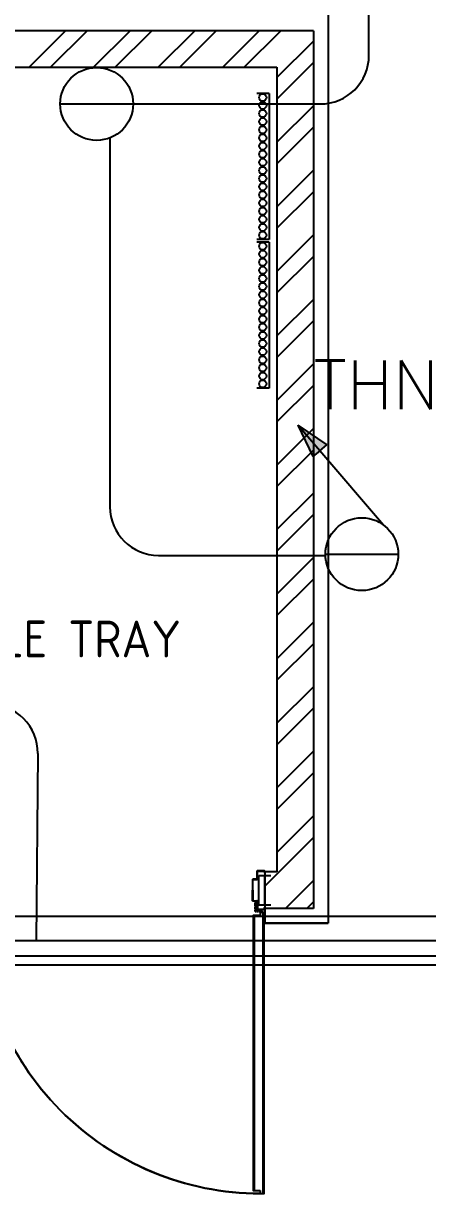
# Model space of a CAD drawing. Header units: inches. Extents: x 567429 to 582707, y 126347 to 133675.
# Drawn here: x 576164.4 to 576330.4, y 130954.2 to 131434.8 of the extents above; entities that cross this region are included whole.
import ezdxf
from ezdxf.enums import TextEntityAlignment as Align

# ---------------------------------------------------------------- set-up
doc = ezdxf.new("R2010")
doc.units = ezdxf.units.IN
doc.header["$MEASUREMENT"] = 0
doc.linetypes.add('DASHED', pattern=[0.75, 0.5, -0.25])
doc.linetypes.add('HIDDEN', pattern=[0.375, 0.25, -0.125])
for name, color, linetype in [('1', 15, 'Continuous'), ('2', 1, 'Continuous'), ('COMPUTER WIRE', 4, 'Continuous'), ('Door', 1, 'Continuous'), ('ELECT', 3, 'Continuous'), ('FIRE WIRE', 4, 'Continuous'), ('hatch lika', 1, 'Continuous'), ('L.C C.T', 5, 'Continuous'), ('SOCKET', 3, 'Continuous'), ('SOCKET WIRE', 4, 'Continuous'), ('TEL', 3, 'Continuous'), ('wall', 4, 'Continuous'), ('wall kanaf', 4, 'Continuous'), ('wall lika', 1, 'Continuous'), ('win', 1, 'Continuous')]:
    doc.layers.add(name, color=color, linetype=linetype)
doc.styles.add('2floorplan$0$style1', font='romans.shx', dxfattribs={"height": 40})
doc.styles.add('ISOCP', font='isocp.shx')

# ---------------------------------------------------------------- blocks, each defined once
blk = doc.blocks.new('D-125')
at = {"layer": 'Door', "ltscale": 8}
for p, q in [((-6.82, 10.41), (-6.82, 123.41)), ((-3.12, 124.61), (-3.12, 9.21))]:
    blk.add_line(p, q, dxfattribs=at)
at = {"layer": 'Door', "color": 15, "linetype": 'DASHED'}
for p, q in [((-6.48, 8.69), (-6.48, 4.5)), ((-6.48, 8.69), (-4.47, 8.69)), ((-5.99, 8.36), (-5.99, 4.48)), ((-5.99, 8.36), (-4.47, 8.36))]:
    blk.add_line(p, q, dxfattribs=at)
at = {"layer": 'Door', "color": 15}
for p, q in [((-4.83, 8.52), (-3.37, 8.52)), ((-4.1, 7.79), (-4.1, 9.25))]:
    blk.add_line(p, q, dxfattribs=at)
at = {"layer": 'Door', "ltscale": 8}
blk.add_lwpolyline([(-4.32, 123.41), (-4.32, 124.61), (-2.72, 124.61), (-2.72, 9.21), (-4.32, 9.21), (-4.32, 10.41), (-7.22, 10.41), (-7.22, 123.41)], close=True, dxfattribs=at)
at = {"layer": 'Door'}
for points in [[(-117.67, 0), (-117.67, 4.24, 0.414214), (-117.76, 4.33), (-119.21, 4.33, -0.414214), (-119.47, 4.59), (-119.47, 7.74, 0.414214), (-119.56, 7.83), (-122.24, 7.83, 0.414214), (-122.33, 7.74), (-122.33, 7.15), (-122.5, 7.15), (-122.5, 7.74, -0.414214), (-122.24, 8), (-119.56, 8, -0.414214), (-119.3, 7.74), (-119.3, 4.59, 0.414214), (-119.21, 4.5), (-117.76, 4.5, -0.414214), (-117.5, 4.24), (-117.5, 0)], [(-7.33, 0), (-7.33, 4.24, -0.414214), (-7.24, 4.33), (-5.79, 4.33, 0.414214), (-5.53, 4.59), (-5.53, 7.74, -0.414214), (-5.44, 7.83), (-2.76, 7.83, -0.414214), (-2.67, 7.74), (-2.67, 7.15), (-2.5, 7.15), (-2.5, 7.74, 0.414214), (-2.76, 8), (-5.44, 8, 0.414214), (-5.7, 7.74), (-5.7, 4.59, -0.414214), (-5.79, 4.5), (-7.24, 4.5, 0.414214), (-7.5, 4.24), (-7.5, 0)], [(-117.67, 0), (-117.67, -4.24, -0.414214), (-117.76, -4.33), (-119.21, -4.33, 0.414214), (-119.47, -4.59), (-119.47, -7.74, -0.414214), (-119.56, -7.83), (-122.24, -7.83, -0.414214), (-122.33, -7.74), (-122.33, -7.15), (-122.5, -7.15), (-122.5, -7.74, 0.414214), (-122.24, -8), (-119.56, -8, 0.414214), (-119.3, -7.74), (-119.3, -4.59, -0.414214), (-119.21, -4.5), (-117.76, -4.5, 0.414214), (-117.5, -4.24), (-117.5, 0)], [(-7.33, 0), (-7.33, -4.24, 0.414214), (-7.24, -4.33), (-5.79, -4.33, -0.414214), (-5.53, -4.59), (-5.53, -7.74, 0.414214), (-5.44, -7.83), (-2.76, -7.83, 0.414214), (-2.67, -7.74), (-2.67, -7.15), (-2.5, -7.15), (-2.5, -7.74, -0.414214), (-2.76, -8), (-5.44, -8, -0.414214), (-5.7, -7.74), (-5.7, -4.59, 0.414214), (-5.79, -4.5), (-7.24, -4.5, -0.414214), (-7.5, -4.24), (-7.5, 0)]]:
    blk.add_lwpolyline(points, format="xyb", dxfattribs=at)
at = {"layer": 'Door', "linetype": 'Continuous', "ltscale": 100}
blk.add_circle((-4.1, 8.52), 0.4, dxfattribs=at)
at = {"layer": 'Door'}
blk.add_circle((-4.1, 8.52), 0.281, dxfattribs=at)
at = {"layer": 'Door', "linetype": 'Continuous', "ltscale": 100}
blk.add_arc((-4.1, 8.52), 116.1, 90.1071, 180.2553, dxfattribs=at)
at = {"layer": 'wall', "color": 21}
for p, q in [((-120, 6), (-125, 6)), ((-5, 6), (0, 6)), ((-120, -6), (-125, -6)), ((-5, -6), (0, -6))]:
    blk.add_line(p, q, dxfattribs=at)
at = {"layer": 'wall', "color": 21, "linetype": 'Continuous', "ltscale": 100}
for p, q in [((-120, 6), (-120, -6)), ((-5, 6), (-5, -6))]:
    blk.add_line(p, q, dxfattribs=at)
blk = doc.blocks.new('A$C3D6C2CD6')
at = {"layer": 'L.C C.T', "color": 2}
for p, q in [((0, 5), (60, 5)), ((0, 5), (0, 0)), ((60, 5), (60, 0)), ((61.05, 5), (121.05, 5)), ((61.05, 5), (61.05, 0)), ((121.05, 5), (121.05, 0))]:
    blk.add_line(p, q, dxfattribs=at)
at = {"layer": 'L.C C.T', "ltscale": 20}
for centre in [(1.69, 2.41), (4.91, 2.41), (8.25, 2.41), (11.59, 2.41), (14.94, 2.41), (18.28, 2.41), (21.62, 2.41), (24.96, 2.41), (28.3, 2.41), (31.64, 2.41), (34.98, 2.41), (38.32, 2.41), (41.66, 2.41), (45, 2.41), (48.35, 2.41), (51.69, 2.41), (55.03, 2.41), (58.25, 2.41), (62.74, 2.41), (65.97, 2.41), (69.31, 2.41), (72.65, 2.41), (75.99, 2.41), (79.33, 2.41), (82.67, 2.41), (86.01, 2.41), (89.35, 2.41), (92.69, 2.41), (96.03, 2.41), (99.38, 2.41), (102.72, 2.41), (106.06, 2.41), (109.4, 2.41), (112.74, 2.41), (116.08, 2.41), (119.31, 2.41)]:
    blk.add_circle(centre, 1.5, dxfattribs=at)
blk = doc.blocks.new('soc1 to')
at = {"layer": 'SOCKET', "color": 3}
blk.add_line((-12.31, 0), (12.31, 0), dxfattribs=at)
blk.add_circle((0, 0), 12.31, dxfattribs=at)
blk = doc.blocks.new('FELESH')
at = {"layer": 'ELECT', "ltscale": 5}
for points in [[(5.31, 6.5), (3.03, 7.97), (-0.07, -1.84)], [(5.31, 6.5), (3.03, 7.97), (-0.07, -1.84)], [(5.31, 6.5), (7.58, 5.03), (-0.07, -1.84)], [(5.31, 6.5), (7.58, 5.03), (-0.07, -1.84)]]:
    blk.add_hatch(color=4, dxfattribs=at).paths.add_polyline_path(points)
at = {"layer": 'ELECT', "color": 4, "ltscale": 5}
for p, q in [((20.97, 30.75), (5.31, 6.5)), ((5.31, 6.5), (-0.07, -1.84))]:
    blk.add_line(p, q, dxfattribs=at)
at = {"layer": 'ELECT', "color": 4}
for p, q in [((-0.07, -1.84), (3.03, 7.97)), ((5.31, 6.5), (3.03, 7.97)), ((-0.07, -1.84), (7.58, 5.03)), ((-0.07, -1.84), (7.58, 5.03)), ((5.31, 6.5), (7.58, 5.03))]:
    blk.add_line(p, q, dxfattribs=at)

msp = doc.modelspace()

# ---------------------------------------------------------------- linework, layer by layer
at = {"layer": '1', "color": 15, "linetype": 'HIDDEN', "ltscale": 50}
for radius, start, end in [(1648.48, 41.98529, 165.42865), (1617.48, 42.98137, 165.14301)]:
    msp.add_arc((575369.74, 130781.06), radius, start, end, dxfattribs=at)
at = {"layer": '2', "color": 15, "ltscale": 2}
for radius, start, end in [(2388.47, 54.09539, 170.02691), (2347.47, 53.77242, 169.8509)]:
    msp.add_arc((575367.99, 130779.14), radius, start, end, dxfattribs=at)
at = {"layer": '2', "color": 15}
for radius, start, end in [(1653.47, 41.82957, 165.47375), (1612.48, 43.14716, 165.09588)]:
    msp.add_arc((575369.74, 130781.06), radius, start, end, dxfattribs=at)
at = {"layer": 'COMPUTER WIRE'}
msp.add_line((576170.28, 131134.99), (576169.58, 131058.04), dxfattribs=at)
msp.add_arc((576150.28, 131135.17, 0), 20, 359.4832, 90, dxfattribs=at)
at = {"layer": 'Door', "color": 15}
for p, q in [((576258.49, 131083.03), (576258.49, 131078.79)), ((576258.66, 131078.79), (576258.66, 131083.03)), ((576260.2, 131083.29), (576258.74, 131083.29)), ((576258.74, 131083.12), (576260.2, 131083.12)), ((576260.29, 131086.53), (576260.29, 131083.37)), ((576260.46, 131083.37), (576260.46, 131086.53)), ((576263.23, 131086.79), (576260.54, 131086.79)), ((576260.54, 131086.62), (576263.23, 131086.62)), ((576263.32, 131086.53), (576263.32, 131085.93)), ((576263.32, 131085.93), (576263.49, 131085.93)), ((576263.49, 131085.93), (576263.49, 131086.53)), ((576258.49, 131074.55), (576258.49, 131078.79)), ((576258.66, 131078.79), (576258.66, 131074.55)), ((576258.74, 131074.46), (576260.2, 131074.46)), ((576260.2, 131074.29), (576258.74, 131074.29)), ((576260.29, 131071.05), (576260.29, 131074.2)), ((576260.46, 131074.2), (576260.46, 131071.05)), ((576260.54, 131070.96), (576263.23, 131070.96)), ((576263.23, 131070.79), (576260.54, 131070.79)), ((576261.15, 131070.27), (576262.61, 131070.27)), ((576261.88, 131071), (576261.88, 131069.54)), ((576263.32, 131071.05), (576263.32, 131071.64)), ((576263.32, 131071.64), (576263.49, 131071.64)), ((576263.49, 131071.64), (576263.49, 131071.05))]:
    msp.add_line(p, q, dxfattribs=at)
at = {"layer": 'Door', "color": 15, "ltscale": 8}
for p, q in [((576263.49, 131072.79), (576263.49, 131084.79)), ((576261.67, 131068.38), (576258.77, 131068.38)), ((576258.77, 131068.38), (576258.77, 130955.38)), ((576259.17, 131068.38), (576259.17, 130955.38)), ((576263.27, 131069.58), (576261.67, 131069.58)), ((576261.67, 131069.58), (576261.67, 131068.38)), ((576262.87, 130954.18), (576262.87, 131069.58)), ((576263.27, 130954.18), (576263.27, 131069.58)), ((576258.77, 130955.38), (576261.67, 130955.38)), ((576261.67, 130955.38), (576261.67, 130954.18)), ((576261.67, 130954.18), (576263.27, 130954.18))]:
    msp.add_line(p, q, dxfattribs=at)
at = {"layer": 'Door', "color": 15, "linetype": 'DASHED'}
for p, q in [((576259.51, 131070.1), (576259.51, 131074.29)), ((576260, 131070.43), (576260, 131074.31)), ((576259.51, 131070.1), (576261.52, 131070.1)), ((576260, 131070.43), (576261.52, 131070.43))]:
    msp.add_line(p, q, dxfattribs=at)
at = {"layer": 'Door', "color": 15, "linetype": 'Continuous', "ltscale": 100}
msp.add_circle((576261.88, 131070.27), 0.4, dxfattribs=at)
at = {"layer": 'Door', "color": 15}
msp.add_circle((576261.88, 131070.27), 0.281, dxfattribs=at)
for centre, radius, start, end in [((576258.74, 131083.03), 0.256, 90, 180), ((576258.74, 131083.03), 0.0855, 90, 180), ((576260.2, 131083.37), 0.257, 270, 0), ((576260.2, 131083.37), 0.0855, 270, 0), ((576260.54, 131086.53), 0.257, 90, 180), ((576260.54, 131086.53), 0.0855, 90, 180), ((576263.23, 131086.53), 0.256, 0, 90), ((576263.23, 131086.53), 0.0855, 0, 90), ((576258.74, 131074.55), 0.257, 180, 270), ((576258.74, 131074.55), 0.0855, 180, 270), ((576260.2, 131074.2), 0.256, 0, 90), ((576260.2, 131074.2), 0.0855, 360, 90), ((576260.54, 131071.05), 0.257, 180, 270), ((576260.54, 131071.05), 0.0855, 180, 270), ((576263.23, 131071.05), 0.0855, 270, 360), ((576263.23, 131071.05), 0.256, 270, 0)]:
    msp.add_arc(centre, radius, start, end, dxfattribs=at)
at = {"layer": 'Door', "color": 15, "linetype": 'Continuous', "ltscale": 100}
msp.add_arc((576261.88, 131070.27), 116.1, 179.7447, 269.8929, dxfattribs=at)
at = {"layer": 'FIRE WIRE'}
msp.add_line((576108.33, 131051.83), (576617.11, 131051.83), dxfattribs=at)
at = {"layer": 'hatch lika', "color": 15}
for p, q in [((576166.7, 131416.79), (576181.7, 131431.79)), ((576175.54, 131416.79), (576190.54, 131431.79)), ((576193.22, 131416.79), (576208.22, 131431.79)), ((576202.06, 131416.79), (576217.06, 131431.79)), ((576219.73, 131416.79), (576234.73, 131431.79)), ((576228.57, 131416.79), (576243.57, 131431.79)), ((576246.25, 131416.79), (576261.25, 131431.79)), ((576255.09, 131416.79), (576270.09, 131431.79)), ((576268.49, 131412.51), (576283.49, 131427.51)), ((576268.49, 131403.67), (576283.49, 131418.67)), ((576268.49, 131385.99), (576283.49, 131400.99)), ((576268.49, 131377.15), (576283.49, 131392.15)), ((576268.49, 131359.48), (576283.49, 131374.48)), ((576268.49, 131350.64), (576283.49, 131365.64)), ((576268.49, 131332.96), (576283.49, 131347.96)), ((576268.49, 131324.12), (576283.49, 131339.12)), ((576268.49, 131306.44), (576283.49, 131321.44)), ((576268.49, 131297.6), (576283.49, 131312.6)), ((576268.49, 131279.93), (576283.49, 131294.93)), ((576268.49, 131271.09), (576283.49, 131286.09)), ((576268.49, 131253.41), (576283.49, 131268.41)), ((576268.49, 131244.57), (576283.49, 131259.57)), ((576268.49, 131226.89), (576283.49, 131241.89)), ((576268.49, 131218.05), (576283.49, 131233.05)), ((576268.49, 131200.38), (576283.49, 131215.38)), ((576268.49, 131191.54), (576283.49, 131206.54)), ((576268.49, 131173.86), (576283.49, 131188.86)), ((576268.49, 131165.02), (576283.49, 131180.02)), ((576268.49, 131147.34), (576283.49, 131162.34)), ((576268.49, 131138.5), (576283.49, 131153.5)), ((576268.49, 131120.83), (576283.49, 131135.83)), ((576268.49, 131111.99), (576283.49, 131126.99)), ((576268.49, 131094.31), (576283.49, 131109.31)), ((576263.49, 131080.47), (576283.49, 131100.47)), ((576271.98, 131071.29), (576283.49, 131082.79)), ((576280.82, 131071.29), (576283.49, 131073.96))]:
    msp.add_line(p, q, dxfattribs=at)
at = {"layer": 'L.C C.T', "color": 2, "ltscale": 7}
for p, q in [((581836.94, 131068.04), (575147.99, 131068.04)), ((576846.21, 131048.04), (575147.99, 131048.04))]:
    msp.add_line(p, q, dxfattribs=at)
at = {"layer": 'L.C C.T'}
msp.add_line((576856.21, 131058.04), (575147.99, 131058.04), dxfattribs=at)
at = {"layer": 'SOCKET WIRE'}
for p, q in [((576306.27, 131421.71), (576306.27, 131647.84)), ((576209.41, 131401.71), (576286.27, 131401.71)), ((576199.89, 131387.78), (576199.89, 131236.28)), ((576219.89, 131216.28), (576288.4, 131216.28))]:
    msp.add_line(p, q, dxfattribs=at)
for centre, start, end in [((576286.27, 131421.71), 270, 0), ((576219.89, 131236.28), 180, 269.9975)]:
    msp.add_arc(centre, 20, start, end, dxfattribs=at)
at = {"layer": 'wall kanaf', "color": 15, "ltscale": 0.1}
for p, q in [((576289.49, 131442.79), (576289.49, 131065.29)), ((576263.49, 131071.29), (576263.49, 131065.29)), ((576289.49, 131065.29), (576263.49, 131065.29)), ((576263.49, 131065.29), (576289.49, 131065.29))]:
    msp.add_line(p, q, dxfattribs=at)
at = {"layer": 'wall kanaf', "color": 15, "lineweight": 20, "ltscale": 0.1}
msp.add_line((576289.49, 131442.79), (576289.49, 131315.98), dxfattribs=at)
at = {"layer": 'wall lika', "color": 15}
for p, q in [((576283.49, 131431.79), (575740.49, 131431.79)), ((576283.49, 131431.79), (576283.49, 131071.29)), ((575755.49, 131416.79), (576268.49, 131416.79)), ((576268.49, 131416.79), (576268.49, 131086.29)), ((576268.49, 131086.29), (576263.49, 131086.29)), ((576263.49, 131086.29), (576263.49, 131071.29)), ((576283.49, 131071.29), (576263.49, 131071.29))]:
    msp.add_line(p, q, dxfattribs=at)
at = {"layer": 'win', "color": 15, "linetype": 'HIDDEN', "ltscale": 50}
for radius, start, end in [(2383.47, 54.05647, 170.00577), (2352.47, 53.81227, 169.87269)]:
    msp.add_arc((575367.99, 130779.14), radius, start, end, dxfattribs=at)
at = {"layer": 'win', "color": 15}
for radius, end in [(1445.57, 163.31268), (1438.57, 164.04871)]:
    msp.add_arc((575378.16, 130767.6), radius, 53.43634, end, dxfattribs=at)

# ---------------------------------------------------------------- block references
at = {"layer": 'Door', "linetype": 'Continuous', "xscale": -1, "rotation": 180}
msp.add_blockref('D-125', (576265.99, 131078.79), dxfattribs=at)
at = {"layer": 'L.C C.T', "ltscale": 20, "rotation": 270}
msp.add_blockref('A$C3D6C2CD6', (576260.24, 131406.04), dxfattribs=at)
at = {"layer": 'SOCKET', "color": 3, "xscale": 1.214999999967404, "yscale": 1.214999999967404, "zscale": 1.214999999967404}
for p in [(576194.46, 131401.71), (576303.35, 131216.78)]:
    msp.add_blockref('soc1 to', p, dxfattribs=at)
at = {"layer": 'SOCKET WIRE', "xscale": 1.39534883739333, "yscale": 1.39534883739333, "zscale": 1.39534883739333, "rotation": 253.5163929270375}
msp.add_blockref('FELESH', (576279.46, 131268.98), dxfattribs=at)

# ---------------------------------------------------------------- texts
at = {"layer": 'SOCKET', "color": 2, "style": '2floorplan$0$style1'}
msp.add_text('THNP4-6', height=20, dxfattribs=at).set_placement((576283.49, 131276.4))
at = {"layer": 'TEL', "color": 2, "ltscale": 7, "style": 'ISOCP'}
msp.add_text('VER.CABLE TRAY', height=15.12, dxfattribs=at).set_placement((576156.5, 131181.99, 0), align=Align.MIDDLE)

doc.saveas('drawing.dxf')
